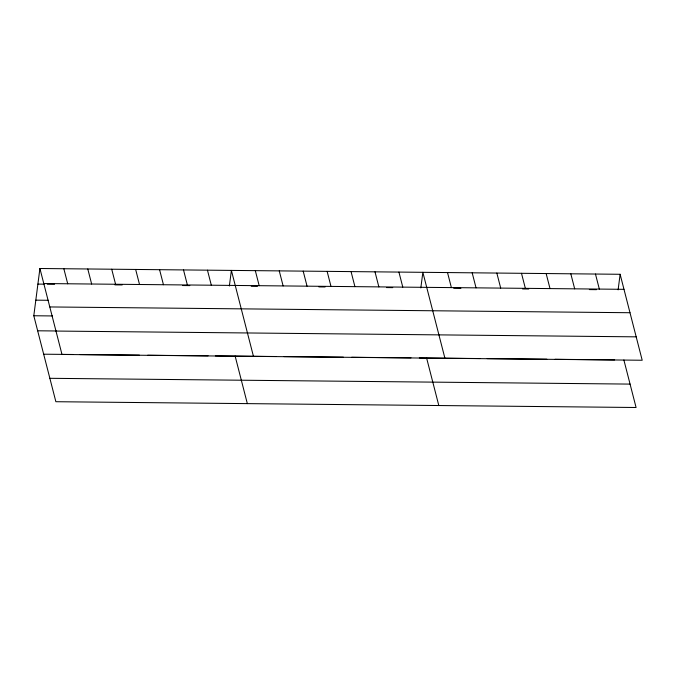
<?xml version="1.0" encoding="UTF-8"?>
<svg xmlns="http://www.w3.org/2000/svg" width="676" height="676" viewBox="0 0 676 676"><rect width="100%" height="100%" fill="white"/><g stroke="black" fill="none" stroke-linecap="round" stroke-linejoin="round"><path stroke-width="1.01" d="M623.88 359.987L636.082 407.501L55.871 401.713L33.8 315.751L39.918 268.499L620.129 274.287L642.2 360.249L61.989 354.461L39.918 268.499M229.367 286.007L231.386 270.408L253.458 356.37M420.835 287.917L422.855 272.318L444.926 358.28M618.109 289.877L620.129 274.287M43.779 283.54L623.99 289.328M37.898 284.097L44.143 284.157M47.261 284.19L54.545 284.258M114.903 284.866L122.187 284.934M182.545 285.534L189.829 285.61M251.219 286.218L257.463 286.286M318.861 286.894L325.105 286.962M386.503 287.57L392.739 287.63M453.714 288.238L460.914 288.314M522.556 288.931L528.725 288.99M589.345 289.59L596.536 289.666M35.82 300.161L48.309 300.288M49.787 306.946L629.998 312.726M33.8 315.751L52.534 315.945M37.662 330.792L56.395 330.978M55.981 331.054L636.192 336.842M43.67 354.199L72.805 354.486M80.089 354.562L139.408 355.154M147.731 355.238L208.081 355.838M215.365 355.906L275.724 356.514M284.047 356.59L343.366 357.181M351.689 357.266L411 357.858M419.323 357.942L480.036 358.55M487.227 358.618L546.825 359.218M555.047 359.294L614.636 359.894M49.863 378.306L630.074 384.095M595.471 274.042L599.333 289.083M570.814 273.797L574.676 288.838M546.149 273.552L550.01 288.593M521.492 273.307L525.353 288.348M496.835 273.062L500.696 288.094M472.178 272.808L476.039 287.849M447.52 272.563L451.382 287.604M426.607 358.018L438.808 405.532M398.925 272.082L402.786 287.123M374.994 271.845L378.856 286.886M351.055 271.608L354.917 286.641M327.125 271.363L330.986 286.404M303.186 271.127L307.048 286.168M279.256 270.89L283.117 285.931M255.325 270.654L259.187 285.686M235.138 356.108L247.34 403.623M207.456 270.172L211.318 285.213M183.517 269.935L187.379 284.976M159.587 269.699L163.448 284.731M135.656 269.454L139.518 284.495M111.717 269.217L115.579 284.258M87.787 268.98L91.649 284.021M63.848 268.744L67.71 283.776"/></g></svg>
